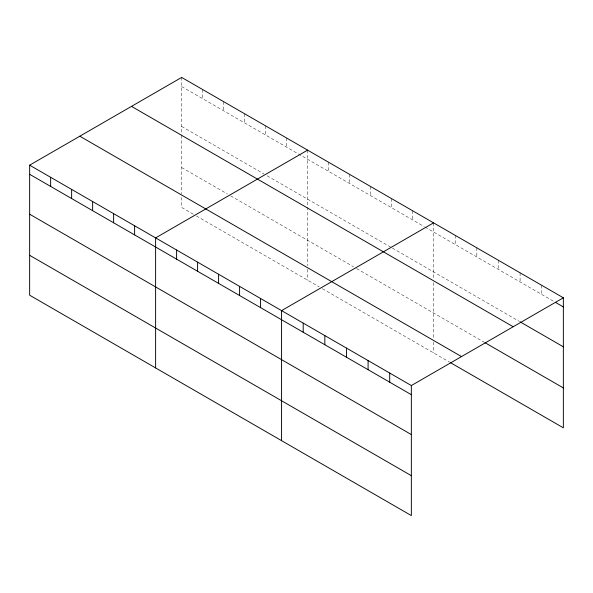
<?xml version="1.0" encoding="UTF-8"?>
<svg xmlns="http://www.w3.org/2000/svg" width="593" height="593" viewBox="0 0 593 593"><rect width="100%" height="100%" fill="white"/><g stroke="black" fill="none" stroke-linecap="round" stroke-linejoin="round"><path stroke-width="0.44" stroke-dasharray="2.96 2.22" d="M181.651 77.416L181.651 134.492M181.651 86.548L424.24 226.608M425.018 227.06L554.537 301.837M181.651 126.45L264.07 174.031M267.176 175.824L391.588 247.652M392.366 248.104L519.29 321.384M181.651 167.552L227.527 194.037M230.633 195.838L353.487 266.761M356.593 268.562L484.044 342.139M193.311 214.184L181.651 207.454L181.651 197.476M196.424 215.985L319.271 286.908M322.384 288.702L449.598 362.153M541.72 285.3L541.72 294.432M520.091 272.817L520.091 281.949M498.461 260.327L498.461 269.459M476.831 247.837L476.831 256.969M455.202 235.354L455.202 244.479M433.572 222.864L433.572 279.044M433.572 282.616L433.572 338.388M433.572 342.02L433.572 352.902M412.58 210.745L412.58 219.877M391.588 198.625L391.588 207.75M370.595 186.498L370.595 195.631M349.596 174.379L349.596 183.511M328.604 162.26L328.604 171.392M307.611 150.14L307.611 265.671M307.611 269.296L307.611 280.178M286.619 138.021L286.619 147.153M265.627 125.901L265.627 135.034M244.627 113.782L244.627 122.907M223.635 101.655L223.635 110.787M202.643 89.536L202.643 98.668M181.651 135.382L181.651 193.852"/><path stroke-width="0.89" d="M29.65 165.173L411.349 385.546L411.349 515.584L29.65 295.21L29.65 165.173L181.651 77.416L563.35 297.79L563.35 427.827L450.398 362.612M307.611 150.14L155.611 237.897L155.611 367.934M433.572 222.864L281.571 310.621L281.571 440.658M411.349 385.546L563.35 297.79M555.337 302.297L563.35 306.922M520.091 321.843L563.35 346.816M131.49 106.377L513.19 326.75M484.844 342.598L563.35 387.926M79.81 136.212L461.51 356.586M29.65 174.305L411.349 394.679M29.65 214.206L411.349 434.573M29.65 255.309L411.349 475.682M389.72 373.056L389.72 382.188M368.09 360.574L368.09 369.706M346.46 348.084L346.46 357.216M324.831 335.594L324.831 344.726M303.201 323.111L303.201 332.236M260.579 298.501L260.579 307.634M239.587 286.382L239.587 295.507M218.595 274.255L218.595 283.387M197.595 262.136L197.595 271.268M176.603 250.016L176.603 259.148M134.618 225.777L134.618 234.91M113.626 213.658L113.626 222.79M92.634 201.538L92.634 210.671M71.634 189.412L71.634 198.544M50.642 177.292L50.642 186.424"/></g></svg>
